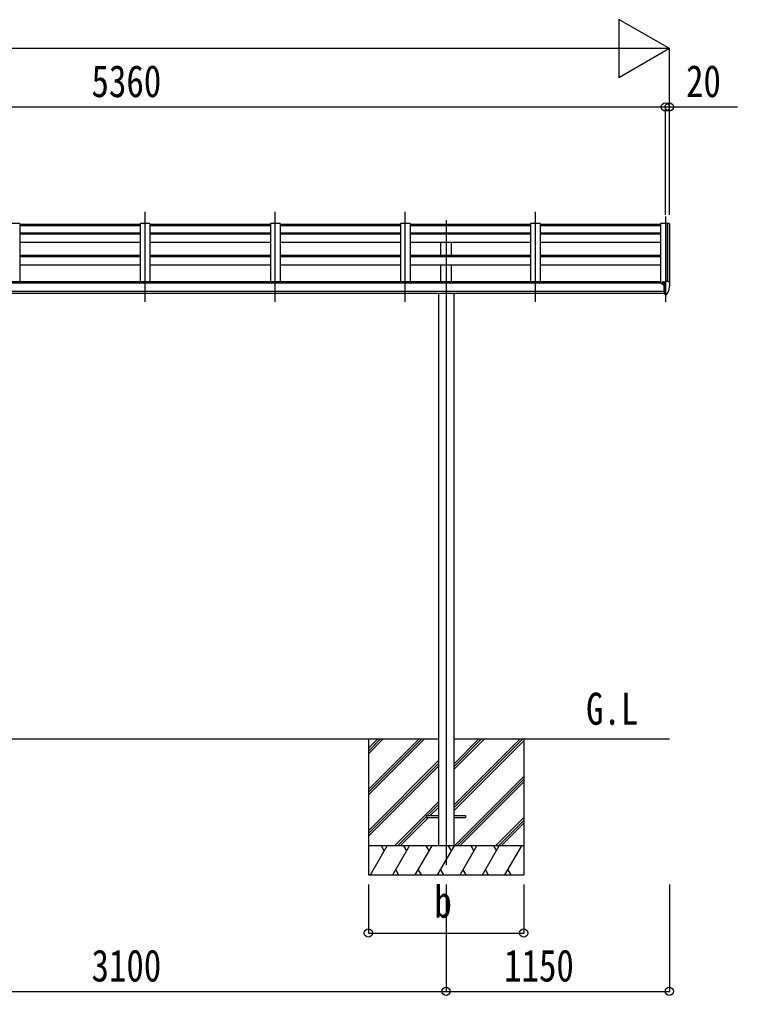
# Model space of a CAD drawing. Units: millimetres, scale not verified. Extents: x -21025 to 21025, y -14850 to 14850.
# Drawn here: x 2138 to 5836, y -8246 to -3222 of the extents above; entities that cross this region are included whole.
import ezdxf
from ezdxf.enums import TextEntityAlignment as Align

# ---------------------------------------------------------------- set-up
doc = ezdxf.new("R2010")
doc.units = ezdxf.units.MM
doc.header["$LTSCALE"] = 82
for name, color, linetype in [('0-2_USER1', 3, 'Continuous'), ('0-3_YKK_12', 2, 'Continuous'), ('0-4_YKK_13', 4, 'Continuous'), ('0-5_YKK_A1', 4, 'Continuous'), ('0-6_YKK_D', 6, 'Continuous')]:
    doc.layers.add(name, color=color, linetype=linetype)
doc.styles.add('ＭＳ ゴシック', font='')
doc.styles.get('ＭＳ ゴシック').set_extended_font_data('MS Gothic')

msp = doc.modelspace()

# ---------------------------------------------------------------- linework, layer by layer
at = {"layer": '0-3_YKK_12'}
for p, q in [((2785.1, -4674.92), (2785.1, -4212.09)), ((3455.1, -4674.92), (3455.1, -4212.09)), ((4125.1, -4674.92), (4125.1, -4212.09)), ((4795.1, -4674.92), (4795.1, -4212.09)), ((4335.1, -4254.02), (4335.1, -7575.02)), ((5465.1, -4236.65), (5465.1, -4674.92))]:
    msp.add_line(p, q, dxfattribs=at)
at = {"layer": '0-4_YKK_13'}
for p, q in [((2760.1, -4277.78), (2140.1, -4277.78)), ((3430.1, -4277.78), (2810.1, -4277.78)), ((4100.1, -4277.78), (3480.1, -4277.78)), ((4770.1, -4277.78), (4150.1, -4277.78)), ((5440.1, -4277.78), (4820.1, -4277.78)), ((5453.1, -4573.93), (5453.1, -4572.03)), ((5453.92, -4571.62), (5463.6, -4570.89)), ((5463.6, -4570.12), (5465.1, -4570.12)), ((5463.6, -4570.12), (5463.6, -4576.29)), ((5465.1, -4637.7), (5465.1, -4569.2)), ((5480.19, -4569.77), (5484.26, -4575.58)), ((5448.6, -4575.05), (5448.6, -4579.01)), ((5463.6, -4573.89), (5449.6, -4573.94)), ((5453.6, -4584.12), (5453.3, -4584.12)), ((5454.13, -4584.12), (5453.6, -4584.12)), ((5458.6, -4578.93), (5465.1, -4578.54)), ((5472.72, -4635.89), (5482.47, -4620.51)), ((5487.1, -4578.57), (5487.1, -4579.2)), ((5458.6, -4634.5), (5464.1, -4634.5)), ((5464.6, -4635.5), (5464.1, -4634.5)), ((5465.1, -4635.5), (5464.6, -4635.5)), ((5466.6, -4637.61), (5465.1, -4637.7)), ((5466.6, -4637.61), (5470.31, -4637.38)), ((4235.1, -7320.49), (4295.6, -7320.49)), ((4235.1, -7320.49), (4235.1, -7329.49)), ((4235.1, -7329.49), (4295.6, -7329.49)), ((4374.6, -7320.49), (4435.1, -7320.49)), ((4374.6, -7329.49), (4435.1, -7329.49)), ((4435.1, -7320.49), (4435.1, -7329.49))]:
    msp.add_line(p, q, dxfattribs=at)
for points in [[(5453.92, -4571.62), (5453.76, -4571.63), (5453.6, -4571.67), (5453.46, -4571.71), (5453.33, -4571.76), (5453.23, -4571.82), (5453.16, -4571.89), (5453.11, -4571.96), (5453.1, -4572.03)], [(5465.1, -4569.2), (5477.1, -4569.2), (5479.43, -4569.34)], [(5448.6, -4582.5), (5448.6, -4584.12), (5448.13, -4584.12)], [(5453.3, -4582.93), (5453.3, -4584.12), (5448.6, -4584.12)], [(5458.6, -4634.5), (5458.6, -4576.29), (5463.6, -4576.29)], [(5465.1, -4623.81), (5461.94, -4623.4), (5458.6, -4622.97)]]:
    msp.add_lwpolyline(points, dxfattribs=at)
for centre, radius, start, end in [((5479.37, -4570.34), 1, 35, 86.5), ((5451.1, -4584.12), 2.5, 28.35764, 180), ((5451.1, -4584.12), 2.5, 0, 28.35764), ((5479.87, -4619.01), 3, 330, 348.16652), ((5294.61, -4579.2), 192.49, 347.8767, 359.9992), ((5484.1, -4578.57), 3, 0, 87), ((5470.12, -4634.39), 3, 273.5, 330)]:
    msp.add_arc(centre, radius, start, end, dxfattribs=at)
msp.add_ellipse((5449.6, -4575.05), major_axis=(0.02, 1.1), ratio=0.906239, start_param=0.0206394, end_param=1.5914357, dxfattribs=at)
at = {"layer": '0-5_YKK_A1'}
for p, q in [((2140.1, -4272.29), (2090.1, -4272.29)), ((2140.1, -4272.29), (2140.1, -4572.48)), ((2760.1, -4284.85), (2140.1, -4284.85)), ((2760.1, -4272.29), (2760.1, -4572.48)), ((2810.1, -4272.29), (2760.1, -4272.29)), ((2810.1, -4272.29), (2810.1, -4572.48)), ((3430.1, -4284.85), (2810.1, -4284.85)), ((3430.1, -4272.29), (3430.1, -4572.48)), ((3480.1, -4272.29), (3430.1, -4272.29)), ((3480.1, -4272.29), (3480.1, -4572.48)), ((4100.1, -4284.85), (3480.1, -4284.85)), ((4100.1, -4272.29), (4100.1, -4572.48)), ((4150.1, -4272.29), (4100.1, -4272.29)), ((4150.1, -4272.29), (4150.1, -4572.48)), ((4770.1, -4284.85), (4150.1, -4284.85)), ((4770.1, -4272.29), (4770.1, -4572.48)), ((4820.1, -4272.29), (4770.1, -4272.29)), ((4820.1, -4272.29), (4820.1, -4572.48)), ((5440.1, -4284.85), (4820.1, -4284.85)), ((5440.1, -4271.69), (5440.1, -4579.01)), ((5476.02, -4271.9), (5475.4, -4273.52)), ((5476.1, -4271.78), (5476.1, -4569.2)), ((5484.15, -4272.12), (5476.32, -4271.7)), ((5485.09, -4273), (5485.1, -4575.74)), ((2760.1, -4322.38), (2140.1, -4322.38)), ((2760.1, -4326.09), (2140.1, -4326.09)), ((2760.1, -4370.6), (2140.1, -4370.6)), ((3430.1, -4322.38), (2810.1, -4322.38)), ((3430.1, -4326.09), (2810.1, -4326.09)), ((3430.1, -4370.6), (2810.1, -4370.6)), ((4100.1, -4322.38), (3480.1, -4322.38)), ((4100.1, -4326.09), (3480.1, -4326.09)), ((4100.1, -4370.6), (3480.1, -4370.6)), ((4770.1, -4322.38), (4150.1, -4322.38)), ((4770.1, -4326.09), (4150.1, -4326.09)), ((4770.1, -4370.6), (4150.1, -4370.6)), ((4307.6, -4436.47), (4307.6, -4370.6)), ((4362.6, -4436.47), (4362.6, -4370.6)), ((5440.1, -4322.38), (4820.1, -4322.38)), ((5440.1, -4326.09), (4820.1, -4326.09)), ((5440.1, -4370.6), (4820.1, -4370.6)), ((2760.1, -4436.47), (2140.1, -4436.47)), ((2760.1, -4443.27), (2140.1, -4443.27)), ((3430.1, -4436.47), (2810.1, -4436.47)), ((3430.1, -4443.27), (2810.1, -4443.27)), ((4100.1, -4436.47), (3480.1, -4436.47)), ((4100.1, -4443.27), (3480.1, -4443.27)), ((4770.1, -4436.47), (4150.1, -4436.47)), ((4770.1, -4443.27), (4150.1, -4443.27)), ((5440.1, -4436.47), (4820.1, -4436.47)), ((5440.1, -4443.27), (4820.1, -4443.27)), ((2760.1, -4486.82), (2140.1, -4486.82)), ((3430.1, -4486.82), (2810.1, -4486.82)), ((4100.1, -4486.82), (3480.1, -4486.82)), ((4770.1, -4486.82), (4150.1, -4486.82)), ((4307.6, -4572.48), (4307.6, -4486.82)), ((4362.6, -4572.48), (4362.6, -4486.82)), ((5440.1, -4486.82), (4820.1, -4486.82)), ((5458.6, -4579.01), (111.6, -4579.01)), ((111.6, -4620.41), (5458.6, -4620.41)), ((5435.1, -4572.48), (135.1, -4572.48)), ((5435.1, -4579.01), (5435.1, -4572.48)), ((5458.6, -4632.25), (111.6, -4632.22)), ((4295.6, -4632.24), (4295.6, -7475.02)), ((4374.6, -4632.24), (4374.6, -7475.02)), ((1274.6, -6925), (4295.6, -6925)), ((3935.1, -6925), (3935.1, -7625)), ((3935.1, -7185.73), (4195.83, -6925)), ((3935.1, -7199.87), (4209.97, -6925)), ((3935.1, -7214.01), (4224.11, -6925)), ((3935.1, -7001.88), (4011.98, -6925)), ((3935.1, -6987.74), (3997.84, -6925)), ((3935.1, -6973.6), (3983.7, -6925)), ((4374.6, -6925), (5485.1, -6925)), ((4374.6, -7266.73), (4716.33, -6925)), ((4374.6, -7280.87), (4730.47, -6925)), ((4374.6, -7082.88), (4532.48, -6925)), ((4374.6, -7068.74), (4518.34, -6925)), ((4374.6, -7054.6), (4504.2, -6925)), ((4735.1, -6925), (4735.1, -7625)), ((4374.6, -7295.01), (4735.1, -6934.51)), ((3935.1, -7397.86), (4295.6, -7037.36)), ((3935.1, -7412), (4295.6, -7051.5)), ((3935.1, -7426.14), (4295.6, -7065.65)), ((4378.46, -7475), (4735.1, -7118.36)), ((4392.6, -7475), (4735.1, -7132.5)), ((4406.74, -7475), (4735.1, -7146.64)), ((4070.09, -7475), (4295.6, -7249.49)), ((4238.74, -7320.49), (4295.6, -7263.63)), ((4252.89, -7320.49), (4295.6, -7277.78)), ((4084.23, -7475), (4235.1, -7324.13)), ((4098.37, -7475), (4243.89, -7329.49)), ((4590.59, -7475), (4735.1, -7330.49)), ((4604.73, -7475), (4735.1, -7344.63)), ((4618.87, -7475), (4735.1, -7358.78)), ((4735.1, -7475), (3935.1, -7475)), ((3945.39, -7625), (4031.99, -7475)), ((4016.99, -7500.98), (4001.99, -7475)), ((4060.86, -7625), (4147.46, -7475)), ((4132.46, -7500.98), (4117.46, -7475)), ((4176.33, -7625), (4262.93, -7475)), ((4247.93, -7500.98), (4232.93, -7475)), ((4291.8, -7625), (4378.4, -7475)), ((4363.4, -7500.98), (4348.4, -7475)), ((4407.27, -7625), (4493.87, -7475)), ((4478.87, -7500.98), (4463.87, -7475)), ((4522.74, -7625), (4609.34, -7475)), ((4579.34, -7475), (4594.34, -7500.98)), ((4638.21, -7625), (4724.81, -7475)), ((3935.1, -7625), (4735.1, -7625)), ((4075.86, -7599.02), (4090.86, -7625)), ((4191.33, -7599.02), (4206.33, -7625)), ((4306.8, -7599.02), (4321.8, -7625)), ((4422.27, -7599.02), (4437.27, -7625)), ((4537.74, -7599.02), (4552.74, -7625)), ((4653.21, -7599.02), (4668.21, -7625))]:
    msp.add_line(p, q, dxfattribs=at)
msp.add_lwpolyline([(5475.4, -4569.2), (5475.4, -4271.69), (5440.1, -4271.69)], dxfattribs=at)
msp.add_circle((5451.13, -4584.12), 3, dxfattribs=at)
for centre, radius, start, end in [((5476.3, -4272), 0.301, 87.13321, 158.93673), ((5484.1, -4273.11), 1, 6.67014, 87)]:
    msp.add_arc(centre, radius, start, end, dxfattribs=at)
at = {"layer": '0-6_YKK_D'}
for p, q in [((5485.1, -3371.86), (5225.29, -3221.86)), ((5225.29, -3221.86), (5225.29, -3521.86)), ((5185.1, -3371.86), (-4974.9, -3371.86)), ((5485.1, -3371.86), (4965.48, -3371.86)), ((5485.1, -3371.86), (5225.29, -3521.86)), ((5485.1, -4227.78), (5485.1, -3370.86)), ((105.1, -3671.86), (5465.1, -3671.86)), ((5465.1, -4227.78), (5465.1, -3670.86)), ((5465.1, -4227.78), (5465.1, -3670.86)), ((5485.1, -4227.78), (5485.1, -3670.86)), ((3935.1, -7675.21), (3935.1, -7926)), ((4335.1, -7675), (4335.1, -8226)), ((4335.1, -7675), (4335.1, -8226)), ((4735.1, -7675.21), (4735.1, -7926)), ((5485.1, -7675), (5485.1, -8226)), ((3935.1, -7925), (4735.1, -7925)), ((1235.1, -8225), (4335.1, -8225)), ((4335.1, -8225), (5485.1, -8225))]:
    msp.add_line(p, q, dxfattribs=at)
msp.add_lwpolyline([(5465.1, -3671.86), (5485.1, -3671.86), (5836.1, -3671.86)], dxfattribs=at)
for centre in [(5465.1, -3671.86), (5465.1, -3671.86), (5485.1, -3671.86), (3935.1, -7925), (4735.1, -7925), (4335.1, -8225), (4335.1, -8225), (5485.1, -8225)]:
    msp.add_circle(centre, 21.25, dxfattribs=at)

# ---------------------------------------------------------------- texts
at = {"layer": '0-2_USER1', "style": 'ＭＳ ゴシック', "width": 0.8}
msp.add_text('G.L', height=165, dxfattribs=at).set_placement((5056, -6902), align=Align.BOTTOM_LEFT)
at = {"layer": '0-6_YKK_D', "style": 'ＭＳ ゴシック', "width": 0.8}
for s, p in [('5360', (2509.1, -3670.86)), ('20', (5571.1, -3670.86)), ('b', (4275.1, -7895)), ('3100', (2509.1, -8224)), ('1150', (4634.1, -8224))]:
    msp.add_text(s, height=165, dxfattribs=at).set_placement(p, align=Align.BOTTOM_LEFT)

doc.saveas('drawing.dxf')
